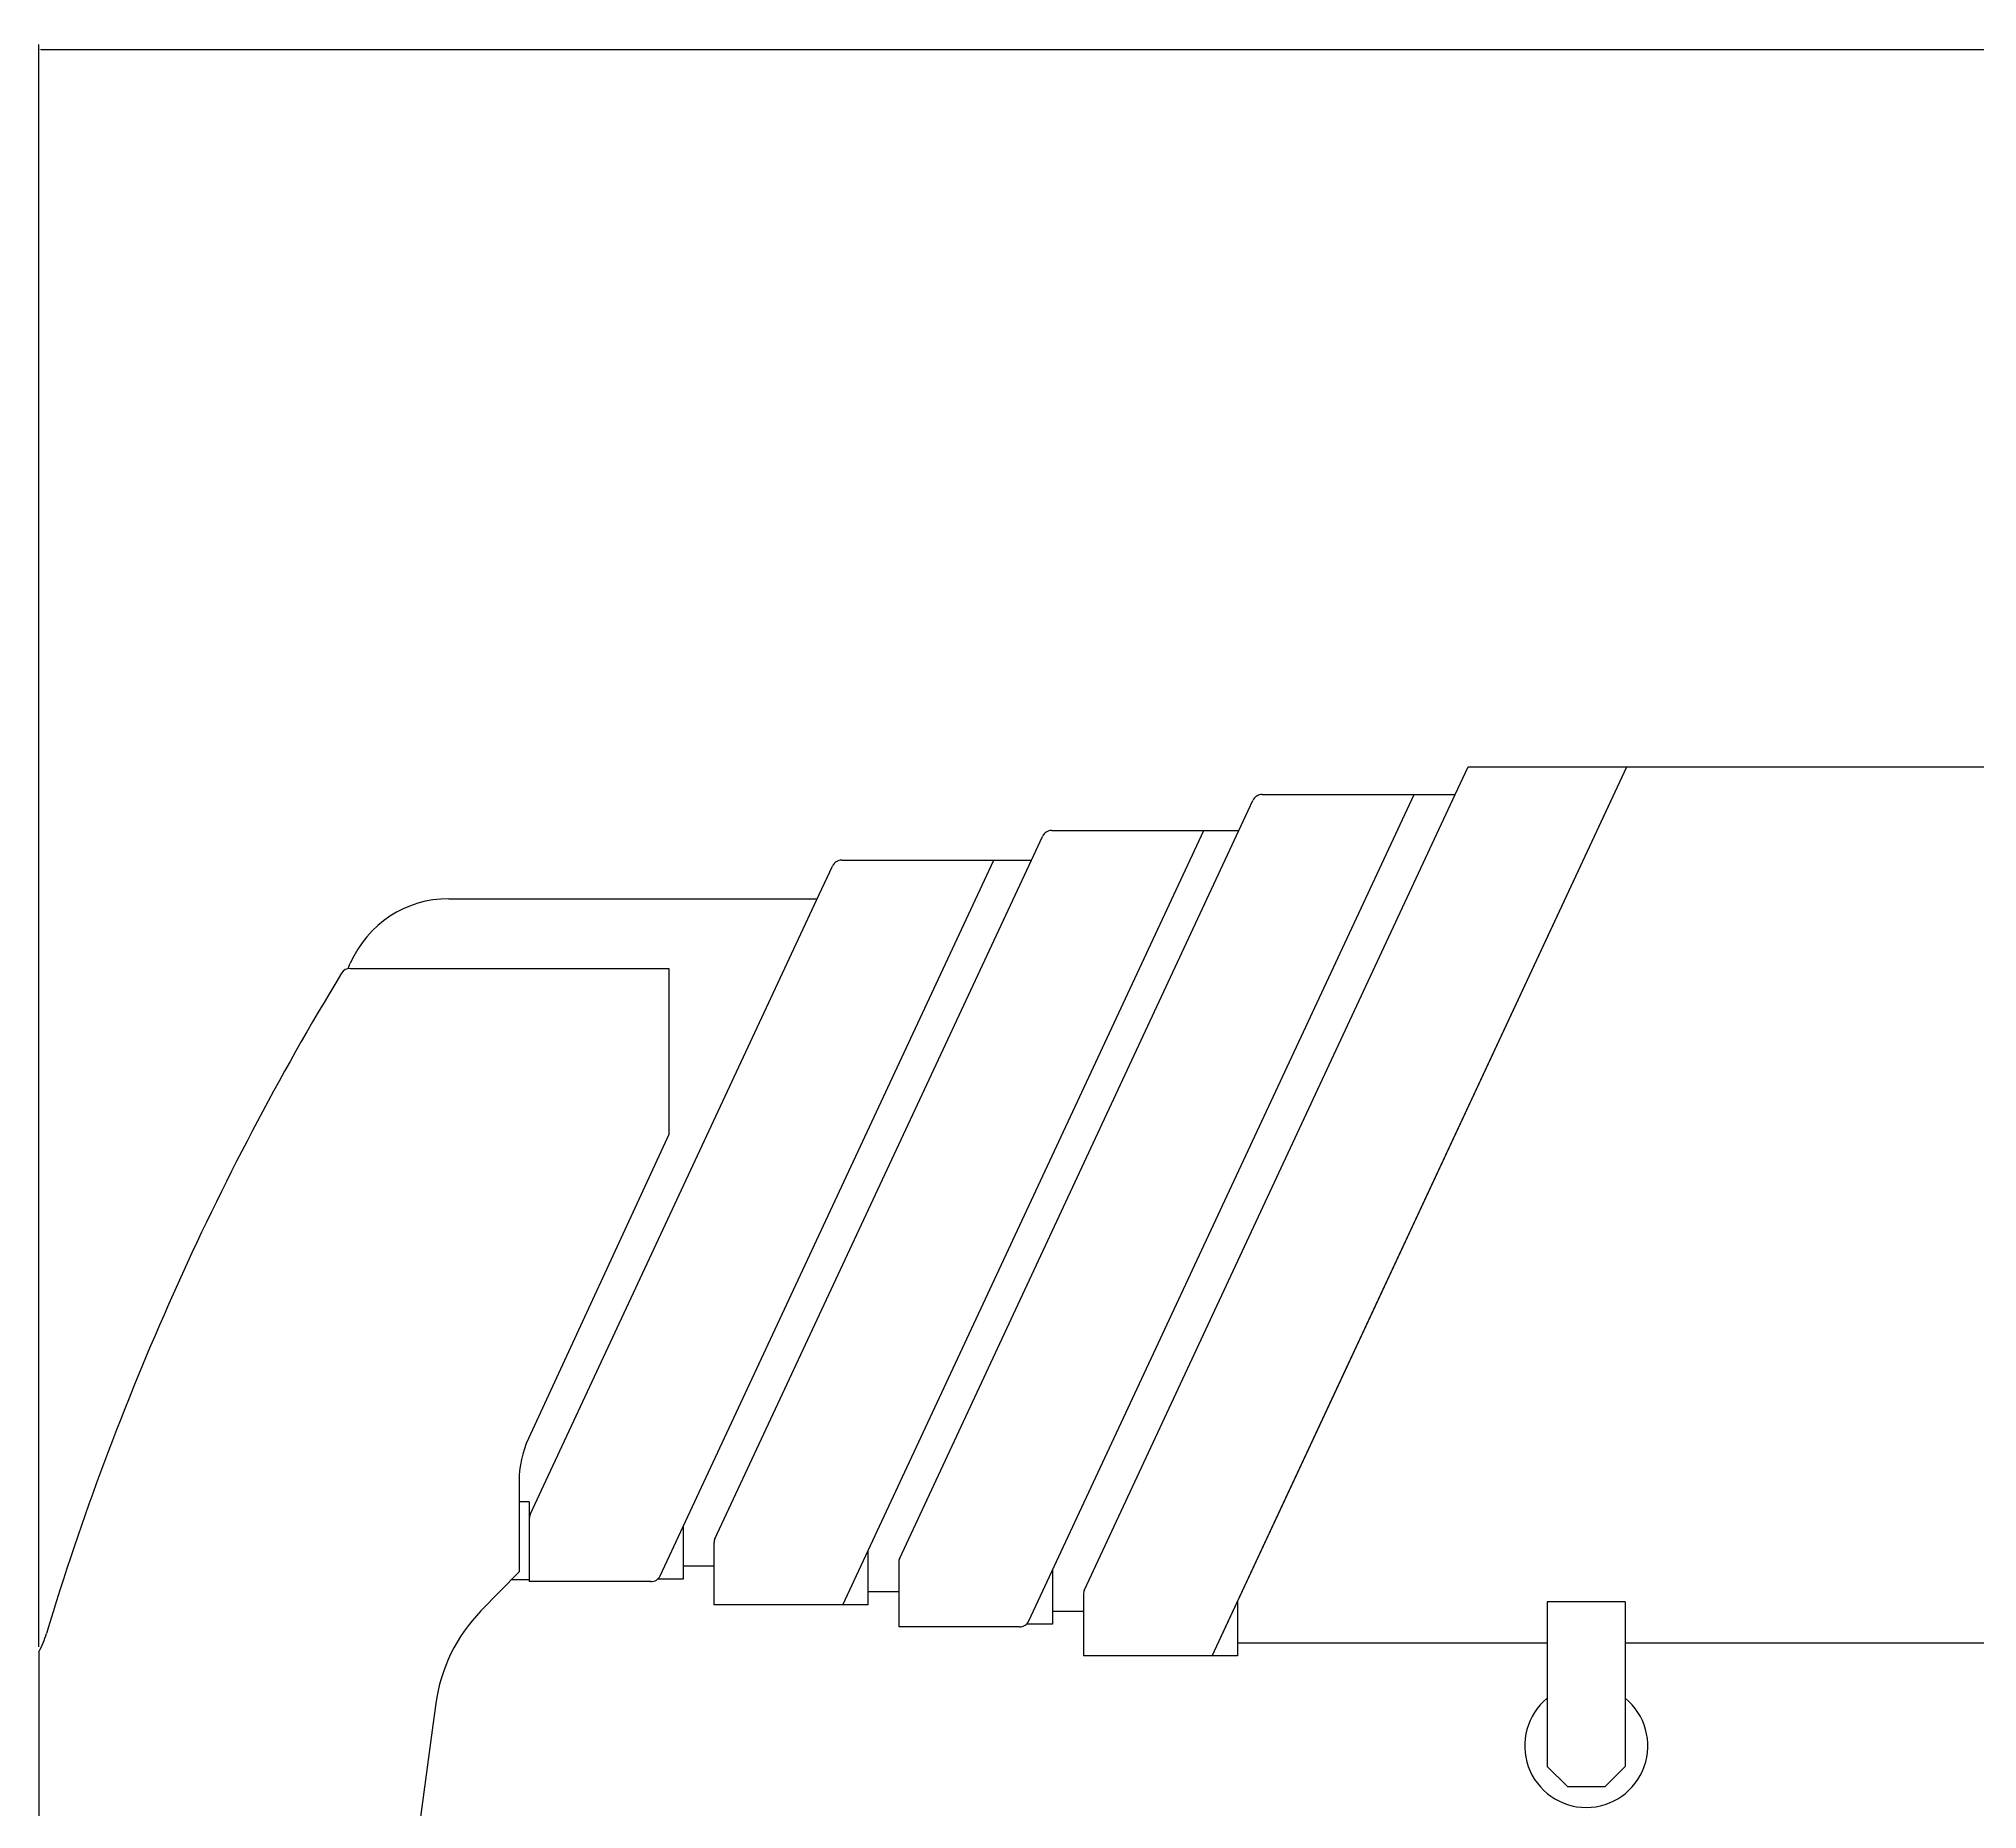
# Model space of a CAD drawing. Header units: millimetres. Extents: x 13669 to 217197, y -88248 to 24578.
# Drawn here: x 87861 to 88803, y -26753 to -25892 of the extents above; entities that cross this region are included whole.
import ezdxf

# ---------------------------------------------------------------- set-up
doc = ezdxf.new("R2010")
doc.units = ezdxf.units.MM
doc.layers.add('1', color=7, linetype='Continuous')
doc.styles.get("Standard").update_dxf_attribs({"font": 'arial.ttf'})
doc.dimstyles.new('DIMSTYLE1', dxfattribs={"dimtxt": 3.2, "dimasz": 1, "dimexe": 2.54, "dimexo": 0, "dimgap": 1.6, "dimtad": 1, "dimdec": 4, "dimzin": 0, "dimdsep": 46, "dimtxsty": 'Standard', "dimsah": 1, "dimcen": 0.09, "dimadec": 0, "dimazin": 0, "dimtfac": 1, "dimtdec": 4, "dimtmove": 0, "dimatfit": 3, "dimfxl": 1, "dimtvp": 1, "dimtolj": 1, "dimtzin": 0, "dimarcsym": 0})

# ---------------------------------------------------------------- blocks, each defined once
blk = doc.blocks.new('*D282')
at = {"color": 0, "linetype": 'Continuous', "lineweight": -2, "transparency": 16777216}
for p, q in [((87860.8, -26673.67), (87860.8, -25894.87)), ((92838.48, -27153.34), (92838.48, -25894.87)), ((92837.48, -25897.41), (87861.8, -25897.41))]:
    blk.add_line(p, q, dxfattribs=at)
at = {"color": 0, "linetype": 'Continuous', "transparency": 16777216}
for points in [[(87861.8, -25897.24), (87861.8, -25897.57), (87860.8, -25897.41)], [(92837.48, -25897.24), (92837.48, -25897.57), (92838.48, -25897.41)]]:
    blk.add_solid(points, dxfattribs=at)
at = {"layer": 'Defpoints', "color": 0, "linetype": 'Continuous', "transparency": 16777216}
for p in [(87860.8, -25897.41), (87860.8, -26676.21), (92838.48, -27155.88)]:
    blk.add_point(p, dxfattribs=at)
at = {"color": 0, "linetype": 'Continuous', "transparency": 16777216, "insert": (90349.64, -25894.17), "char_height": 3.2, "attachment_point": 5}
blk.add_mtext('\\A1;4980', dxfattribs=at)

msp = doc.modelspace()

# ---------------------------------------------------------------- linework, layer by layer
at = {"layer": '1', "color": 7, "linetype": 'Continuous'}
for p, q in [((88435.4165489, -26669.0951233), (88632.7352013, -26245.9435402)), ((88490.3084412, -26551.3782873), (88632.7352013, -26245.9435402)), ((88549.3926062, -26259.4129296), (88555.6735321, -26245.9435402)), ((88555.6735321, -26245.9435402), (88632.7352013, -26245.9435402)), ((88632.7352013, -26245.9435402), (90404.6033231, -26245.9435402)), ((88342.1289947, -26661.1146598), (88529.4449793, -26259.4129296)), ((88369.1101572, -26646.0297818), (88549.3926062, -26259.4129296)), ((88444.2419322, -26276.873329), (88451.0409208, -26262.293583)), ((88455.5622057, -26259.4129296), (88549.3926062, -26259.4129296)), ((88251.6577489, -26653.2298588), (88427.1553234, -26276.873329)), ((88279.3142279, -26630.5621336), (88444.2419322, -26276.873329)), ((88343.3479445, -26291.3406504), (88348.7511452, -26279.7536232)), ((88353.2058614, -26276.873329), (88444.2419322, -26276.873329)), ((88162.8740506, -26639.1631469), (88325.0664512, -26291.3406504)), ((88189.5182987, -26621.2292237), (88343.3479445, -26291.3406504)), ((88251.1828395, -26291.3406504), (88343.3479445, -26291.3406504)), ((88240.2353987, -26308.0027041), (88246.6616743, -26294.2209447)), ((88060.1173361, -26310.0780677), (88239.2676386, -26310.0780677)), ((88099.7223695, -26609.3331787), (88240.2353987, -26308.0027041)), ((88011.1366499, -26344.0493044), (88012.252514, -26341.4792252)), ((88012.2605358, -26343.9210758), (88043.5064062, -26343.9210758)), ((88012.2605358, -26343.9210758), (88167.1008048, -26343.9210758)), ((88167.1008048, -26343.9210758), (88167.1008048, -26424.7374121)), ((88167.1008048, -26424.7374121), (88098.8666741, -26572.4227416)), ((88431.183488, -26678.1730129), (88490.3084412, -26551.3782873)), ((88094.2664886, -26593.3466298), (88094.2664886, -26637.2544446)), ((88094.2664886, -26593.3466298), (88094.2664886, -26637.2544446)), ((88099.2554307, -26603.2356759), (88094.2664886, -26603.2356759)), ((88099.2554307, -26603.2356759), (88094.2664886, -26603.2356759)), ((88099.2554307, -26603.2356759), (88094.2664886, -26603.2356759)), ((88099.2554307, -26603.2356759), (88094.2664886, -26603.2356759)), ((88099.2554307, -26603.2356759), (88099.2554307, -26641.1494329)), ((88099.2554307, -26603.2356759), (88099.2554307, -26641.1494329)), ((88099.2554307, -26603.2356759), (88099.2554307, -26641.1494329)), ((88099.2554307, -26603.2356759), (88099.2554307, -26642.0434411)), ((88099.2554307, -26611.4414674), (88099.2554307, -26640.7781566)), ((88174.0853717, -26615.1208256), (88174.0853717, -26640.7781566)), ((88189.0513599, -26623.3375124), (88189.0513599, -26653.2298588)), ((88263.8813009, -26627.0168706), (88263.8813009, -26653.2298588)), ((88094.2664886, -26637.2544446), (88075.7497299, -26656.2717857)), ((88189.0513599, -26634.560447), (88174.0853717, -26634.560447)), ((88278.8472891, -26632.6704223), (88278.8472891, -26663.9951935)), ((88353.6772301, -26636.3497806), (88353.6772301, -26662.705245)), ((88090.2758377, -26641.1410519), (88090.2758377, -26641.1494329)), ((88090.2758377, -26641.1410519), (88090.2758377, -26641.1494329)), ((88090.2758377, -26641.1410519), (88090.2758377, -26641.1494329)), ((88099.2554307, -26641.1494329), (88090.2758377, -26641.1494329)), ((88099.2554307, -26641.1494329), (88090.2758377, -26641.1494329)), ((88099.2554307, -26641.1494329), (88090.2758377, -26641.1494329)), ((88158.3528854, -26642.0434411), (88099.2554307, -26642.0434411)), ((88174.0853717, -26640.7781566), (88161.6734192, -26640.7781566)), ((88278.8472891, -26647.0320241), (88263.8813009, -26647.0320241)), ((88368.6432183, -26648.1380705), (88368.6432183, -26678.1730129)), ((88263.8813009, -26653.2298588), (88189.0513599, -26653.2298588)), ((88368.6432183, -26656.5076497), (88353.6772301, -26656.5076497)), ((88443.4731594, -26651.8174287), (88443.4731594, -26678.1730129)), ((88443.4731594, -26651.8174287), (88443.4731594, -26678.1730129)), ((88594.1304946, -26651.7907294), (88594.1304946, -26731.8392506)), ((88632.0446107, -26651.7907294), (88594.1304946, -26651.7907294)), ((88594.1304946, -26651.7907294), (88594.1304946, -26731.8392506)), ((88632.0446107, -26651.7907294), (88594.1304946, -26651.7907294)), ((88632.0446107, -26651.7907294), (88632.0446107, -26731.8392506)), ((88632.0446107, -26651.7907294), (88632.0446107, -26731.8392506)), ((88337.6078295, -26663.9951935), (88278.8472891, -26663.9951935)), ((88353.6772301, -26662.705245), (88340.9547034, -26662.705245)), ((87860.7970726, -26676.2112711), (87860.7970726, -26862.8310379)), ((88594.1304946, -26671.9754176), (88443.4731594, -26671.9754176)), ((88594.1304946, -26671.9754176), (88443.4731594, -26671.9754176)), ((88698.5358623, -26671.9754176), (88632.0446107, -26671.9754176)), ((91261.8312244, -26671.9754176), (88632.0446107, -26671.9754176)), ((88443.4731594, -26678.1730129), (88368.6432183, -26678.1730129)), ((88053.8321, -26701.3067191), (88052.4195502, -26711.8032645)), ((88052.4195502, -26711.8032645), (88044.7932418, -26768.4583898)), ((88604.106942, -26741.8166559), (88594.1297762, -26731.8393704)), ((88604.106942, -26741.8166559), (88594.1297762, -26731.8393704)), ((88632.0446107, -26731.8382928), (88622.0668463, -26741.8155784)), ((88632.0446107, -26731.8382928), (88622.0668463, -26741.8155784)), ((88622.068283, -26741.8162967), (88604.1090972, -26741.8162967)), ((88622.068283, -26741.8162967), (88604.1090972, -26741.8162967))]:
    msp.add_line(p, q, dxfattribs=at)
for centre, radius, start, end in [((88455.5622057, -26264.4018717), 4.9886627, 90, 155.0003500002), ((88353.2724301, -26281.8619119), 4.9886627, 90, 155.0003500002), ((88251.1828395, -26296.3291136), 4.9886627, 90, 155.0003500002), ((88060.1173361, -26362.2592005), 52.1814094, 90, 156.5325300001), ((89201.3038687, -27072.3627748), 1396.8254859, 148.6822899997, 163.1374100001), ((89201.3038687, -27072.3627748), 1396.8254859, 148.6822899997, 163.1374100001), ((88012.2605358, -26348.9096588), 4.9886627, 90, 148.6814399996), ((88012.2605358, -26348.9096588), 4.9886627, 90, 148.6814399996), ((88144.1533953, -26593.3466298), 49.8866254, 155.2015899997, 180), ((88144.1533953, -26593.3466298), 49.8866254, 155.2015899997, 180), ((88104.2436544, -26611.4414674), 4.9886627, 155.0003500002, 180), ((88194.0395836, -26623.3375124), 4.9886627, 155.0003500002, 180), ((88283.8355128, -26632.6704223), 4.9886627, 155.0003500002, 180), ((88158.3528854, -26637.054978), 4.9886627, 270, 335.0003500002), ((88373.6314421, -26648.1380705), 4.9886627, 155.0003500002, 180), ((88132.9369259, -26711.9544809), 79.8186018, 135.7636600001, 172.3339099999), ((87816.7957502, -26652.7046125), 49.8866254, 331.8876000003, 343.1376499999), ((88337.6078295, -26659.0064908), 4.9886627, 270, 335.0003500002), ((88613.0872533, -26721.8618454), 29.9319764, 129.2961999996, 50.7029409998)]:
    msp.add_arc(centre, radius, start, end, dxfattribs=at)

# ---------------------------------------------------------------- dimensions: what is measured, and where the dimension line sits
at = {"linetype": 'Continuous'}
dim = msp.add_linear_dim(base=(87860.7969964, -25897.4064409), p1=(92838.484933, -27155.875702), p2=(87860.7969964, -26676.2113291), text='4980', dimstyle='DIMSTYLE1', override={"dimexo": 2.54, "dimlfac": 1, "dimtofl": 0, "dimtmove": 2}, dxfattribs=at)
dim.commit()
dim.dimension.update_dxf_attribs({"geometry": '*D282', "text_midpoint": (90349.6409647, -25894.1726073)})

doc.saveas('drawing.dxf')
